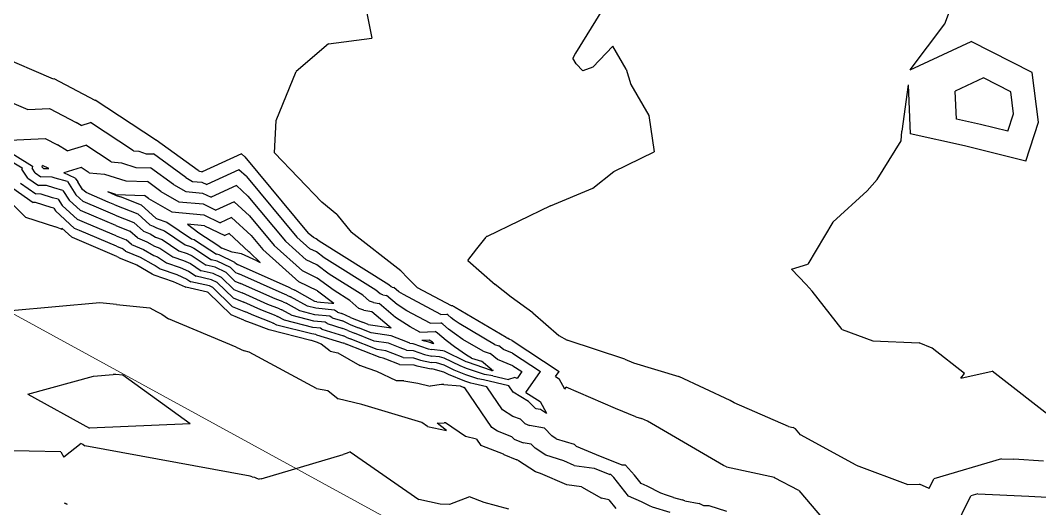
# Model space of a CAD drawing. Header units: metres. Extents: x -1120501 to 1198934, y -4928884 to 66998.
# Drawn here: x -198.9 to -55.9, y -482 to -413.4 of the extents above; entities that cross this region are included whole.
import ezdxf

# ---------------------------------------------------------------- set-up
doc = ezdxf.new("R2010")
doc.units = ezdxf.units.M
doc.layers.add('CL', color=5, linetype='Continuous')
doc.layers.add('SURF2CONTOURS', color=7, linetype='Continuous', lineweight=0)

msp = doc.modelspace()

# ---------------------------------------------------------------- linework, layer by layer
at = {"color": 7, "lineweight": 0}
msp.add_circle((-684.64, 190.5), 66807.04, dxfattribs=at)
at = {"layer": 'CL', "linetype": 'Continuous', "lineweight": 0}
msp.add_lwpolyline([(-1067.58, 367.8), (-1082.93, 319.26), (-1104.11, 221.68), (-1108.39, 149.1), (-1119.85, 75.24), (-1093.53, -4.65), (-914.22, -147.32), (-825.87, -265.54), (-744.42, -314.86), (-442.72, -367.63), (-277.08, -412.37), (-43.5, -540.29), (86.31, -636.55), (247.28, -699.7), (413.51, -706.37), (555.05, -769.61), (597.29, -868.97), (635.37, -929.41), (778.63, -1023.65), (803.38, -1108.38), (824.32, -1155.97), (872.87, -1163.59)], dxfattribs=at)
at = {"layer": 'SURF2CONTOURS', "color": 4, "linetype": 'Continuous', "lineweight": -3}
for p, q in [((-69.24, -413.94, 247), (-67.27, -408.79, 247)), ((-150.5, -411.47, 248), (-149.59, -415.93, 248)), ((-74.06, -420.38, 247), (-69.24, -413.94, 247)), ((-155.65, -416.72, 248), (-149.59, -415.93, 248)), ((-155.65, -416.72, 248), (-160.18, -420.61, 248)), ((-74.06, -420.38, 247), (-65.54, -416.4, 247)), ((-56.99, -420.77, 247), (-65.54, -416.4, 247)), ((-163.02, -427.51, 248), (-160.18, -420.61, 248)), ((-56.1, -427.75, 247), (-56.99, -420.77, 247)), ((-74.38, -422.48, 247), (-75.23, -428.98, 247)), ((-74.38, -422.48, 247), (-74.07, -429.38, 247)), ((-202.35, -424.04, 249), (-197.84, -425.96, 249)), ((-197.84, -425.96, 249), (-194.8, -425.82, 249)), ((-194.8, -425.82, 249), (-191.05, -427.8, 249)), ((-190.38, -428.22, 249), (-191.05, -427.8, 249)), ((-190.38, -428.22, 249), (-189.06, -427.8, 249)), ((-183.02, -431.76, 249), (-189.06, -427.8, 249)), ((-163.22, -432.06, 248), (-163.02, -427.51, 248)), ((-57.87, -433.23, 247), (-56.1, -427.75, 247)), ((-75.35, -430.36, 247), (-75.23, -428.98, 247)), ((-66.47, -431.07, 247), (-74.07, -429.38, 247)), ((-78.71, -435.79, 247), (-75.35, -430.36, 247)), ((-57.87, -433.23, 247), (-66.47, -431.07, 247)), ((-201.56, -432.36, 249), (-198.63, -434.16, 249)), ((-183.02, -431.76, 249), (-182.29, -431.83, 249)), ((-182.29, -431.83, 249), (-181.26, -432.16, 249)), ((-181.26, -432.16, 249), (-180.23, -432.19, 249)), ((-175.69, -435.5, 249), (-180.23, -432.19, 249)), ((-163.22, -432.06, 248), (-156.58, -438.95, 248)), ((-198.63, -434.16, 249), (-198.66, -434.35, 249)), ((-197.84, -435.58, 249), (-198.66, -434.35, 249)), ((-195.81, -434.06, 250), (-195.78, -433.84, 250)), ((-195.75, -434.15, 250), (-195.81, -434.06, 250)), ((-194.87, -434.24, 250), (-195.78, -433.84, 250)), ((-195.75, -434.15, 250), (-195.65, -434.22, 250)), ((-195.65, -434.22, 250), (-194.87, -434.24, 250)), ((-190.35, -434.09, 250), (-192.79, -434.86, 250)), ((-189.23, -434.83, 250), (-190.35, -434.09, 250)), ((-168.22, -434.41, 249), (-172.75, -436.5, 249)), ((-167.18, -435.36, 249), (-168.22, -434.41, 249)), ((-197.84, -435.58, 249), (-196.36, -436.62, 249)), ((-191.2, -435.62, 250), (-192.79, -434.86, 250)), ((-191.2, -435.62, 250), (-190.83, -436.1, 250)), ((-189.23, -434.83, 250), (-187.09, -435.03, 250)), ((-187.09, -435.03, 250), (-184.07, -435.99, 250)), ((-184.07, -435.99, 250), (-181.06, -436.08, 250)), ((-175.69, -435.5, 249), (-174.74, -436.05, 249)), ((-167.18, -435.36, 249), (-160.1, -443.88, 249)), ((-78.71, -435.79, 247), (-80.11, -437.4, 247)), ((-199.93, -437.02, 248), (-197.08, -439.02, 248)), ((-195.22, -436.64, 249), (-196.36, -436.62, 249)), ((-194.18, -436.97, 249), (-195.22, -436.64, 249)), ((-192.93, -437.31, 249), (-194.18, -436.97, 249)), ((-192.93, -437.31, 249), (-192.05, -438.69, 249)), ((-190.15, -437.18, 250), (-190.83, -436.1, 250)), ((-189.65, -437.63, 250), (-190.15, -437.18, 250)), ((-179.16, -437.47, 250), (-181.06, -436.08, 250)), ((-174.74, -436.05, 249), (-173.42, -436.17, 249)), ((-173.42, -436.17, 249), (-172.75, -436.5, 249)), ((-80.11, -437.4, 247), (-84.92, -441.76, 247)), ((-190.46, -440.14, 249), (-192.05, -438.69, 249)), ((-186.56, -438.95, 250), (-189.65, -437.63, 250)), ((-179.16, -437.47, 250), (-176.67, -438.91, 250)), ((-196.76, -439.03, 248), (-197.08, -439.02, 248)), ((-194.56, -439.71, 248), (-196.76, -439.03, 248)), ((-194.2, -439.81, 248), (-194.56, -439.71, 248)), ((-194.2, -439.81, 248), (-193.95, -440.21, 248)), ((-191.28, -442.65, 248), (-193.95, -440.21, 248)), ((-188.57, -440.95, 249), (-190.46, -440.14, 249)), ((-185.63, -439.34, 250), (-186.56, -438.95, 250)), ((-185.63, -439.34, 250), (-182.43, -440.62, 250)), ((-176.67, -438.91, 250), (-173.23, -439.22, 250)), ((-173.23, -439.22, 250), (-171.47, -440.08, 250)), ((-168.91, -438.9, 250), (-171.47, -440.08, 250)), ((-166.74, -440.9, 250), (-168.91, -438.9, 250)), ((-154.49, -440.72, 248), (-156.58, -438.95, 248)), ((-185.51, -442.24, 249), (-188.57, -440.95, 249)), ((-180.74, -442.13, 250), (-182.43, -440.62, 250)), ((-166.74, -440.9, 250), (-163.29, -445.04, 250)), ((-154.49, -440.72, 248), (-152.48, -443.16, 248)), ((-190.58, -442.95, 248), (-191.28, -442.65, 248)), ((-185.4, -445.14, 248), (-190.58, -442.95, 248)), ((-185.51, -442.24, 249), (-183.51, -443.04, 249)), ((-182.45, -443.99, 249), (-183.51, -443.04, 249)), ((-180.74, -442.13, 250), (-180.24, -442.33, 250)), ((-180.24, -442.33, 250), (-179.81, -442.58, 250)), ((-179.81, -442.58, 250), (-178.67, -442.98, 250)), ((-178.67, -442.98, 250), (-175.76, -444.96, 250)), ((-173.04, -442.27, 251), (-175.43, -442.05, 251)), ((-175.43, -442.05, 251), (-173.86, -443.26, 251)), ((-173.04, -442.27, 251), (-170.2, -443.65, 251)), ((-145.53, -448.62, 248), (-152.48, -443.16, 248)), ((-84.92, -441.76, 247), (-88.43, -447.69, 247)), ((-182.45, -443.99, 249), (-181.16, -444.52, 249)), ((-181.16, -444.52, 249), (-180.05, -445.16, 249)), ((-173.86, -443.26, 251), (-171.2, -445.03, 251)), ((-169.61, -443.38, 251), (-170.2, -443.65, 251)), ((-169.61, -443.38, 251), (-166.83, -445.93, 251)), ((-158.29, -445.5, 249), (-160.1, -443.88, 249)), ((-185.4, -445.14, 248), (-184.59, -445.47, 248)), ((-184.16, -445.85, 248), (-184.59, -445.47, 248)), ((-184.16, -445.85, 248), (-182.08, -446.7, 248)), ((-180.05, -445.16, 249), (-179.33, -445.41, 249)), ((-179.33, -445.41, 249), (-177.52, -446.64, 249)), ((-175.76, -444.96, 250), (-175.02, -445.21, 250)), ((-175.02, -445.21, 250), (-174.56, -445.42, 250)), ((-174.56, -445.42, 250), (-172.1, -447.05, 250)), ((-171.2, -445.03, 251), (-170.61, -445.45, 251)), ((-169.16, -445.97, 251), (-170.61, -445.45, 251)), ((-167.88, -446.24, 251), (-169.16, -445.97, 251)), ((-166.7, -446.06, 251), (-166.83, -445.93, 251)), ((-159.32, -448.6, 250), (-163.29, -445.04, 250)), ((-157.34, -445.96, 249), (-158.29, -445.5, 249)), ((-156.26, -446.77, 249), (-157.34, -445.96, 249)), ((-182.08, -446.7, 248), (-180.28, -447.74, 248)), ((-177.52, -446.64, 249), (-175.99, -447.16, 249)), ((-175.99, -447.16, 249), (-175.04, -447.59, 249)), ((-171.27, -447.24, 250), (-172.1, -447.05, 250)), ((-169.42, -448.15, 250), (-171.27, -447.24, 250)), ((-165.7, -447.21, 251), (-167.88, -446.24, 251)), ((-165.23, -447.44, 251), (-166.7, -446.06, 251)), ((-165.7, -447.21, 251), (-165.23, -447.44, 251)), ((-149.02, -451.32, 249), (-156.26, -446.77, 249)), ((-180.28, -447.74, 248), (-180, -447.84, 248)), ((-180, -447.84, 248), (-179.28, -448.33, 248)), ((-179.28, -448.33, 248), (-176.96, -449.11, 248)), ((-175.04, -447.59, 249), (-173.53, -448.6, 249)), ((-171.82, -448.99, 249), (-173.53, -448.6, 249)), ((-169.42, -448.15, 250), (-168.7, -448.85, 250)), ((-168.7, -448.85, 250), (-168.22, -449.04, 250)), ((-157.24, -449.62, 250), (-159.32, -448.6, 250)), ((-144.54, -449.66, 248), (-145.53, -448.62, 248)), ((-90.74, -448.4, 247), (-88.43, -447.69, 247)), ((-90.74, -448.4, 247), (-88.69, -450.53, 247)), ((-176.96, -449.11, 248), (-175.53, -449.77, 248)), ((-175.53, -449.77, 248), (-174.96, -450.15, 248)), ((-172.36, -450.74, 248), (-174.96, -450.15, 248)), ((-170.66, -449.56, 249), (-171.82, -448.99, 249)), ((-170.66, -449.56, 249), (-168.94, -451.23, 249)), ((-162.16, -451.75, 250), (-168.22, -449.04, 250)), ((-154.88, -451.39, 250), (-157.24, -449.62, 250)), ((-144.54, -449.66, 248), (-143.25, -450.95, 248)), ((-171.91, -450.97, 248), (-172.36, -450.74, 248)), ((-171.91, -450.97, 248), (-169.18, -453.62, 248)), ((-168.94, -451.23, 249), (-167.77, -451.7, 249)), ((-164.16, -453.32, 249), (-167.77, -451.7, 249)), ((-152.69, -452.76, 250), (-154.88, -451.39, 250)), ((-148.41, -451.86, 249), (-149.02, -451.32, 249)), ((-143.25, -450.95, 248), (-138.44, -453.5, 248)), ((-87.85, -451.48, 247), (-88.69, -450.53, 247)), ((-83.61, -456.86, 247), (-87.85, -451.48, 247)), ((-187.72, -453.11, 247), (-200.19, -454.24, 247)), ((-185.4, -453.33, 247), (-187.72, -453.11, 247)), ((-161.5, -452.01, 250), (-162.16, -451.75, 250)), ((-161.5, -452.01, 250), (-160.98, -452.24, 250)), ((-158.63, -453.56, 250), (-160.98, -452.24, 250)), ((-151.43, -453.88, 250), (-152.69, -452.76, 250)), ((-148.06, -451.99, 249), (-148.41, -451.86, 249)), ((-148.06, -451.99, 249), (-147.53, -452.08, 249)), ((-146.03, -453.35, 249), (-147.53, -452.08, 249)), ((-185.4, -453.33, 247), (-180.74, -453.81, 247)), ((-180.74, -453.81, 247), (-179.79, -454.34, 247)), ((-179.79, -454.34, 247), (-179.04, -454.72, 247)), ((-169.18, -453.62, 248), (-167.32, -454.36, 248)), ((-166.15, -454.89, 248), (-167.32, -454.36, 248)), ((-162.52, -453.95, 249), (-164.16, -453.32, 249)), ((-162.52, -453.95, 249), (-162.2, -454.09, 249)), ((-160.78, -454.89, 249), (-162.2, -454.09, 249)), ((-157.43, -453.87, 250), (-158.63, -453.56, 250)), ((-154.84, -454.12, 250), (-157.43, -453.87, 250)), ((-154.41, -454.41, 250), (-154.84, -454.12, 250)), ((-154.41, -454.41, 250), (-153.78, -454.61, 250)), ((-150.69, -454.14, 250), (-151.43, -453.88, 250)), ((-150.69, -454.14, 250), (-149.6, -454.33, 250)), ((-149.6, -454.33, 250), (-147.16, -456.4, 250)), ((-144.7, -454.22, 249), (-146.03, -453.35, 249)), ((-141.39, -455.98, 249), (-144.7, -454.22, 249)), ((-138.44, -453.5, 248), (-138.26, -453.5, 248)), ((-138.23, -453.52, 248), (-138.26, -453.5, 248)), ((-138.13, -453.6, 248), (-138.23, -453.52, 248)), ((-138.03, -453.68, 248), (-138.13, -453.6, 248)), ((-137.89, -453.78, 248), (-138.03, -453.68, 248)), ((-130.75, -457.99, 248), (-137.89, -453.78, 248)), ((-179.04, -454.72, 247), (-178.09, -455.34, 247)), ((-168.62, -459.34, 247), (-178.09, -455.34, 247)), ((-163.53, -455.9, 248), (-166.15, -454.89, 248)), ((-163.53, -455.9, 248), (-163.42, -455.95, 248)), ((-162.93, -456.23, 248), (-163.42, -455.95, 248)), ((-157.71, -455.67, 249), (-160.78, -454.89, 249)), ((-156.13, -455.83, 249), (-157.71, -455.67, 249)), ((-155.87, -456.01, 249), (-156.13, -455.83, 249)), ((-155.87, -456.01, 249), (-153.64, -456.7, 249)), ((-152.56, -455.16, 250), (-153.78, -454.61, 250)), ((-152.56, -455.16, 250), (-150.88, -455.83, 250)), ((-150.09, -456.15, 250), (-150.88, -455.83, 250)), ((-141.39, -455.98, 249), (-139.9, -455.91, 249)), ((-139.65, -456.09, 249), (-139.9, -455.91, 249)), ((-158, -457.48, 248), (-162.93, -456.23, 248)), ((-152.97, -457, 249), (-153.64, -456.7, 249)), ((-152.97, -457, 249), (-152.04, -457.37, 249)), ((-149.27, -458.48, 249), (-152.04, -457.37, 249)), ((-150.09, -456.15, 250), (-146.88, -456.64, 250)), ((-147.16, -456.4, 250), (-146.88, -456.64, 250)), ((-138.82, -456.8, 249), (-139.65, -456.09, 249)), ((-138.01, -457.41, 249), (-138.82, -456.8, 249)), ((-136.83, -458.24, 249), (-138.01, -457.41, 249)), ((-83.61, -456.86, 247), (-79.32, -458.44, 247)), ((-157.42, -457.53, 248), (-158, -457.48, 248)), ((-157.33, -457.6, 248), (-157.42, -457.53, 248)), ((-157.33, -457.6, 248), (-153.51, -458.78, 248)), ((-153.38, -458.84, 248), (-153.51, -458.78, 248)), ((-153.38, -458.84, 248), (-153.2, -458.91, 248)), ((-147.26, -458.78, 249), (-149.27, -458.48, 249)), ((-145.61, -459.44, 249), (-147.26, -458.78, 249)), ((-141.53, -458.33, 250), (-142.58, -458.38, 250)), ((-141.6, -458.62, 250), (-142.58, -458.38, 250)), ((-141.15, -458.78, 250), (-141.6, -458.62, 250)), ((-141.08, -458.65, 250), (-141.53, -458.33, 250)), ((-141.15, -458.78, 250), (-141.12, -458.79, 250)), ((-141.12, -458.79, 250), (-140.89, -458.81, 250)), ((-141.08, -458.65, 250), (-140.89, -458.81, 250)), ((-133.99, -459.91, 249), (-136.83, -458.24, 249)), ((-130.75, -457.99, 248), (-130.55, -458.05, 248)), ((-130.34, -458.22, 248), (-130.55, -458.05, 248)), ((-129.91, -458.4, 248), (-130.34, -458.22, 248)), ((-129.91, -458.4, 248), (-123.31, -462.73, 248)), ((-79.32, -458.44, 247), (-72.81, -458.7, 247)), ((-70.98, -459.49, 247), (-72.81, -458.7, 247)), ((-168.62, -459.34, 247), (-167.51, -459.83, 247)), ((-166.81, -460.02, 247), (-167.51, -459.83, 247)), ((-157.33, -465.12, 247), (-166.81, -460.02, 247)), ((-148.44, -460.8, 248), (-153.2, -458.91, 248)), ((-144.72, -459.77, 249), (-145.61, -459.44, 249)), ((-144.72, -459.77, 249), (-143.8, -459.81, 249)), ((-143.8, -459.81, 249), (-142.22, -460.38, 249)), ((-133.99, -459.91, 249), (-133, -460.23, 249)), ((-131.94, -461.07, 249), (-133, -460.23, 249)), ((-66.47, -463.04, 247), (-70.98, -459.49, 247)), ((-147.99, -460.87, 248), (-148.44, -460.8, 248)), ((-147.63, -461.02, 248), (-147.99, -460.87, 248)), ((-145.69, -461.75, 248), (-147.63, -461.02, 248)), ((-142.22, -460.38, 249), (-141.19, -460.58, 249)), ((-140.08, -460.69, 249), (-141.19, -460.58, 249)), ((-139.42, -460.89, 249), (-140.08, -460.69, 249)), ((-137.2, -461.97, 249), (-139.42, -460.89, 249)), ((-129.79, -461.96, 249), (-131.94, -461.07, 249)), ((-145.69, -461.75, 248), (-143.69, -461.83, 248)), ((-143.69, -461.83, 248), (-143.3, -461.97, 248)), ((-143.3, -461.97, 248), (-141.26, -462.37, 248)), ((-140.99, -462.4, 248), (-141.26, -462.37, 248)), ((-139.49, -462.86, 248), (-140.99, -462.4, 248)), ((-138.83, -463.18, 248), (-139.49, -462.86, 248)), ((-136.29, -462.34, 249), (-137.2, -461.97, 249)), ((-133.78, -463.19, 249), (-136.29, -462.34, 249)), ((-129.79, -461.96, 249), (-128.54, -462.77, 249)), ((-128.54, -462.77, 249), (-129.22, -463.74, 249)), ((-123.81, -463.45, 248), (-123.31, -462.73, 248)), ((-66.97, -463.7, 247), (-62.6, -462.7, 247)), ((-66.97, -463.7, 247), (-66.47, -463.04, 247)), ((-53.52, -469.78, 247), (-62.6, -462.7, 247)), ((-136.54, -464.11, 248), (-138.83, -463.18, 248)), ((-135.68, -464.4, 248), (-136.54, -464.11, 248)), ((-135.28, -464.46, 248), (-135.68, -464.4, 248)), ((-133.46, -464.88, 248), (-135.28, -464.46, 248)), ((-132.6, -463.38, 249), (-133.78, -463.19, 249)), ((-132.6, -463.38, 249), (-130.44, -463.88, 249)), ((-129.53, -463.6, 249), (-130.44, -463.88, 249)), ((-129.22, -463.74, 249), (-129.53, -463.6, 249)), ((-123.81, -463.45, 248), (-123.32, -463.76, 248)), ((-122.54, -465.24, 248), (-123.32, -463.76, 248)), ((-157.33, -465.12, 247), (-155.78, -465.4, 247)), ((-155.78, -465.4, 247), (-154.31, -466.57, 247)), ((-131.27, -468.13, 248), (-133.46, -464.88, 248)), ((-122.54, -465.24, 248), (-122.31, -464.96, 248)), ((-115.43, -467.95, 248), (-122.31, -464.96, 248)), ((-151.01, -467.4, 247), (-154.31, -466.57, 247)), ((-142.57, -469.91, 247), (-151.01, -467.4, 247)), ((-129.81, -469.05, 248), (-131.27, -468.13, 248)), ((-112.54, -469.11, 248), (-115.43, -467.95, 248)), ((-141.78, -470.46, 247), (-142.57, -469.91, 247)), ((-140.44, -470.01, 247), (-139.44, -469.95, 247)), ((-139.12, -471.03, 247), (-140.44, -470.01, 247)), ((-139.27, -469.96, 247), (-139.44, -469.95, 247)), ((-136.44, -471.89, 247), (-139.27, -469.96, 247)), ((-128.75, -469.44, 248), (-129.81, -469.05, 248)), ((-128.75, -469.44, 248), (-128.15, -470.06, 248)), ((-128.15, -470.06, 248), (-127.48, -470.34, 248)), ((-112.54, -469.11, 248), (-111.78, -469.34, 248)), ((-110.92, -469.74, 248), (-111.78, -469.34, 248)), ((-100.27, -475.95, 248), (-110.92, -469.74, 248)), ((-141.78, -470.46, 247), (-139.12, -471.03, 247)), ((-125.38, -470.69, 248), (-127.48, -470.34, 248)), ((-125.38, -470.69, 248), (-124.34, -471.78, 248)), ((-134.89, -472.23, 247), (-136.44, -471.89, 247)), ((-134.89, -472.23, 247), (-134.28, -473.13, 247)), ((-134.16, -473.21, 247), (-134.28, -473.13, 247)), ((-123.72, -472.19, 248), (-124.34, -471.78, 248)), ((-123.72, -472.19, 248), (-121.23, -472.97, 248)), ((-121.23, -472.97, 248), (-120.9, -473.3, 248)), ((-131.13, -474.35, 247), (-134.16, -473.21, 247)), ((-131.13, -474.35, 247), (-131.08, -474.4, 247)), ((-131.08, -474.4, 247), (-129.27, -475.17, 247)), ((-118.1, -474.44, 248), (-120.9, -473.3, 248)), ((-114.48, -475.92, 248), (-118.1, -474.44, 248)), ((-129.11, -475.19, 247), (-129.27, -475.17, 247)), ((-129.11, -475.19, 247), (-129.03, -475.28, 247)), ((-126.64, -476.86, 247), (-129.03, -475.28, 247)), ((-114.03, -475.9, 248), (-114.48, -475.92, 248)), ((-114.03, -475.9, 248), (-112.73, -477.3, 248)), ((-99.85, -476.13, 248), (-100.27, -475.95, 248)), ((-125.91, -477.09, 247), (-126.64, -476.86, 247)), ((-122.25, -478.66, 247), (-125.91, -477.09, 247)), ((-111.8, -478.46, 248), (-112.73, -477.3, 248)), ((-99.85, -476.13, 248), (-93.12, -477.59, 248)), ((-120.2, -478.93, 247), (-122.25, -478.66, 247)), ((-110.98, -478.84, 248), (-111.8, -478.46, 248)), ((-109.07, -479.82, 248), (-110.98, -478.84, 248)), ((-93.09, -477.69, 248), (-93.12, -477.59, 248)), ((-89.69, -479.46, 248), (-93.09, -477.69, 248)), ((-120.2, -478.93, 247), (-117.39, -480.52, 247)), ((-108.26, -480.12, 248), (-109.07, -479.82, 248)), ((-107.28, -480.42, 248), (-108.26, -480.12, 248)), ((-89.69, -479.46, 248), (-86.24, -483.54, 248)), ((-69.79, -488.75, 248), (-65.57, -480.2, 248)), ((-64.61, -479.91, 248), (-65.57, -480.2, 248)), ((-64.61, -479.91, 248), (-57.42, -480.24, 248)), ((-57.42, -480.24, 248), (-54.88, -480.4, 248)), ((-192.7, -481.28, 246), (-192.65, -481.24, 246)), ((-192.7, -481.28, 246), (-192.68, -481.28, 246)), ((-192.67, -481.3, 246), (-192.68, -481.28, 246)), ((-192.29, -481.42, 246), (-192.67, -481.3, 246)), ((-192.29, -481.42, 246), (-192.65, -481.24, 246)), ((-116.33, -480.79, 247), (-117.39, -480.52, 247)), ((-116.33, -480.79, 247), (-115.36, -482.01, 247)), ((-107.28, -480.42, 248), (-106.08, -480.77, 248)), ((-105.67, -480.9, 248), (-106.08, -480.77, 248)), ((-105.67, -480.9, 248), (-103.67, -481.29, 248)), ((-103.03, -481.59, 248), (-103.67, -481.29, 248)), ((-102.29, -481.6, 248), (-103.03, -481.59, 248)), ((-99.82, -482.4, 248), (-102.29, -481.6, 248))]:
    msp.add_line(p, q, dxfattribs=at)
at = {"layer": 'SURF2CONTOURS', "color": 2, "linetype": 'Continuous', "lineweight": -3}
for p, q in [((-117.24, -411.91, 247.5), (-121, -418.06, 247.5)), ((-115.8, -417.05, 247.5), (-118.58, -419.99, 247.5)), ((-113.93, -420.31, 247.5), (-115.8, -417.05, 247.5)), ((-202.78, -418.02, 248.5), (-194.3, -421.63, 248.5)), ((-121, -418.06, 247.5), (-121.38, -418.76, 247.5)), ((-120.93, -419.54, 247.5), (-121.38, -418.76, 247.5)), ((-120, -420.55, 247.5), (-120.93, -419.54, 247.5)), ((-118.58, -419.99, 247.5), (-120, -420.55, 247.5)), ((-194.3, -421.63, 248.5), (-194.2, -421.62, 248.5)), ((-194.2, -421.62, 248.5), (-188.45, -424.66, 248.5)), ((-113.93, -420.31, 247.5), (-113.27, -422.43, 247.5)), ((-63.79, -421.52, 247.5), (-67.76, -423.38, 247.5)), ((-59.98, -423.47, 247.5), (-63.79, -421.52, 247.5)), ((-113.27, -422.43, 247.5), (-110.74, -426.8, 247.5)), ((-67.59, -427.31, 247.5), (-67.76, -423.38, 247.5)), ((-59.58, -426.58, 247.5), (-59.98, -423.47, 247.5)), ((-188.44, -424.66, 248.5), (-188.45, -424.66, 248.5)), ((-188.44, -424.66, 248.5), (-188.41, -424.66, 248.5)), ((-179.92, -430.23, 248.5), (-188.41, -424.66, 248.5)), ((-110.74, -426.8, 247.5), (-109.99, -431.91, 247.5)), ((-64.2, -428.06, 247.5), (-67.59, -427.31, 247.5)), ((-60.37, -429.02, 247.5), (-59.58, -426.58, 247.5)), ((-60.37, -429.02, 247.5), (-64.2, -428.06, 247.5)), ((-201.38, -430.3, 249.5), (-195.41, -430.01, 249.5)), ((-195.41, -430.01, 249.5), (-193.66, -430.94, 249.5)), ((-179.92, -430.23, 248.5), (-179.89, -430.23, 248.5)), ((-179.89, -430.23, 248.5), (-179.85, -430.24, 248.5)), ((-179.85, -430.24, 248.5), (-179.82, -430.25, 248.5)), ((-173.96, -434.52, 248.5), (-179.82, -430.25, 248.5)), ((-201.82, -431.05, 249.5), (-197.19, -433.9, 249.5)), ((-192.33, -431.77, 249.5), (-193.66, -430.94, 249.5)), ((-192.33, -431.77, 249.5), (-189.7, -430.95, 249.5)), ((-186.13, -433.3, 249.5), (-189.7, -430.95, 249.5)), ((-167.87, -432.17, 248.5), (-173.39, -434.71, 248.5)), ((-167.41, -432.6, 248.5), (-167.87, -432.17, 248.5)), ((-167.41, -432.6, 248.5), (-158.5, -443.3, 248.5)), ((-115.63, -434.67, 247.5), (-109.99, -431.91, 247.5)), ((-197.19, -433.9, 249.5), (-197.24, -434.21, 249.5)), ((-196.8, -434.87, 249.5), (-197.24, -434.21, 249.5)), ((-186.13, -433.3, 249.5), (-184.69, -433.43, 249.5)), ((-184.69, -433.43, 249.5), (-182.67, -434.08, 249.5)), ((-182.67, -434.08, 249.5), (-180.64, -434.14, 249.5)), ((-177.42, -436.49, 249.5), (-180.64, -434.14, 249.5)), ((-173.96, -434.52, 248.5), (-173.77, -434.63, 248.5)), ((-196.8, -434.87, 249.5), (-196, -435.42, 249.5)), ((-194.44, -435.45, 249.5), (-196, -435.42, 249.5)), ((-193.99, -435.59, 249.5), (-194.44, -435.45, 249.5)), ((-192.29, -436.06, 249.5), (-193.99, -435.59, 249.5)), ((-173.77, -434.63, 248.5), (-173.52, -434.65, 248.5)), ((-173.52, -434.65, 248.5), (-173.39, -434.71, 248.5)), ((-118.59, -437.01, 247.5), (-115.63, -434.67, 247.5)), ((-198.18, -441.09, 247.5), (-202.46, -436.73, 247.5)), ((-198.88, -436.3, 248.5), (-196.72, -437.82, 248.5)), ((-192.29, -436.06, 249.5), (-191.1, -437.94, 249.5)), ((-177.42, -436.49, 249.5), (-175.7, -437.48, 249.5)), ((-168.56, -436.65, 249.5), (-172.11, -438.29, 249.5)), ((-166.96, -438.13, 249.5), (-168.56, -436.65, 249.5)), ((-124.55, -439.48, 247.5), (-118.59, -437.01, 247.5)), ((-195.99, -437.83, 248.5), (-196.72, -437.82, 248.5)), ((-194.37, -438.34, 248.5), (-195.99, -437.83, 248.5)), ((-193.56, -438.56, 248.5), (-194.37, -438.34, 248.5)), ((-193.56, -438.56, 248.5), (-193, -439.45, 248.5)), ((-190.06, -438.89, 249.5), (-191.1, -437.94, 249.5)), ((-185.57, -438, 250.5), (-186.62, -437.54, 250.5)), ((-185.48, -437.91, 250.5), (-186.62, -437.54, 250.5)), ((-185.57, -438, 250.5), (-184.84, -438.23, 250.5)), ((-185.48, -437.91, 250.5), (-181.47, -438.03, 250.5)), ((-181.89, -439.41, 250.5), (-184.84, -438.23, 250.5)), ((-180.89, -438.45, 250.5), (-181.47, -438.03, 250.5)), ((-180.89, -438.45, 250.5), (-177.63, -440.34, 250.5)), ((-175.7, -437.48, 249.5), (-173.33, -437.7, 249.5)), ((-173.33, -437.7, 249.5), (-172.11, -438.29, 249.5)), ((-166.96, -438.13, 249.5), (-161.7, -444.46, 249.5)), ((-190.87, -441.4, 248.5), (-193, -439.45, 248.5)), ((-187.57, -439.95, 249.5), (-190.06, -438.89, 249.5)), ((-185.57, -440.79, 249.5), (-187.57, -439.95, 249.5)), ((-179.89, -441.2, 250.5), (-181.89, -439.41, 250.5)), ((-124.55, -439.48, 247.5), (-133.41, -443.79, 247.5)), ((-198.18, -441.09, 247.5), (-193.98, -442.44, 247.5)), ((-189.58, -441.95, 248.5), (-190.87, -441.4, 248.5)), ((-185.57, -440.79, 249.5), (-182.97, -441.83, 249.5)), ((-179.89, -441.2, 250.5), (-179.78, -441.24, 250.5)), ((-179.78, -441.24, 250.5), (-179.7, -441.29, 250.5)), ((-179.7, -441.29, 250.5), (-178.34, -441.77, 250.5)), ((-177.63, -440.34, 250.5), (-173.14, -440.74, 250.5)), ((-173.14, -440.74, 250.5), (-170.84, -441.86, 250.5)), ((-169.26, -441.14, 250.5), (-170.84, -441.86, 250.5)), ((-166.52, -443.66, 250.5), (-169.26, -441.14, 250.5)), ((-193.02, -442.79, 247.5), (-193.98, -442.44, 247.5)), ((-193.07, -442.63, 247.5), (-191.68, -443.9, 247.5)), ((-193.07, -442.63, 247.5), (-193.02, -442.79, 247.5)), ((-185.46, -443.69, 248.5), (-189.58, -441.95, 248.5)), ((-181.6, -443.06, 249.5), (-182.97, -441.83, 249.5)), ((-181.6, -443.06, 249.5), (-180.7, -443.43, 249.5)), ((-178.34, -441.77, 250.5), (-174.88, -444.11, 250.5)), ((-191.59, -443.95, 247.5), (-191.68, -443.9, 247.5)), ((-185.35, -446.59, 247.5), (-191.59, -443.95, 247.5)), ((-185.46, -443.69, 248.5), (-184.05, -444.26, 248.5)), ((-183.3, -444.92, 248.5), (-184.05, -444.26, 248.5)), ((-180.7, -443.43, 249.5), (-179.93, -443.87, 249.5)), ((-179.93, -443.87, 249.5), (-179, -444.2, 249.5)), ((-179, -444.2, 249.5), (-176.64, -445.8, 249.5)), ((-174.88, -444.11, 250.5), (-174.53, -444.23, 250.5)), ((-174.53, -444.23, 250.5), (-174.32, -444.33, 250.5)), ((-174.32, -444.33, 250.5), (-171.39, -446.27, 250.5)), ((-166.52, -443.66, 250.5), (-164.89, -445.62, 250.5)), ((-158.81, -447.05, 249.5), (-161.7, -444.46, 249.5)), ((-157.77, -443.95, 248.5), (-158.5, -443.3, 248.5)), ((-157.39, -444.14, 248.5), (-157.77, -443.95, 248.5)), ((-156.96, -444.46, 248.5), (-157.39, -444.14, 248.5)), ((-147.19, -450.6, 248.5), (-156.96, -444.46, 248.5)), ((-134.85, -445.52, 247.5), (-133.57, -443.87, 247.5)), ((-133.51, -443.81, 247.5), (-133.57, -443.87, 247.5)), ((-133.41, -443.79, 247.5), (-133.51, -443.81, 247.5)), ((-183.3, -444.92, 248.5), (-181.62, -445.61, 248.5)), ((-181.62, -445.61, 248.5), (-180.16, -446.45, 248.5)), ((-176.64, -445.8, 249.5), (-175.5, -446.18, 249.5)), ((-159.84, -450.16, 250.5), (-164.89, -445.62, 250.5)), ((-136.14, -447.17, 247.5), (-134.85, -445.52, 247.5)), ((-185.35, -446.59, 247.5), (-185.13, -446.68, 247.5)), ((-185.01, -446.78, 247.5), (-185.13, -446.68, 247.5)), ((-185.01, -446.78, 247.5), (-182.54, -447.79, 247.5)), ((-180.16, -446.45, 248.5), (-179.67, -446.63, 248.5)), ((-179.67, -446.63, 248.5), (-178.4, -447.49, 248.5)), ((-175.5, -446.18, 249.5), (-174.8, -446.51, 249.5)), ((-174.8, -446.51, 249.5), (-172.82, -447.82, 249.5)), ((-170.99, -446.36, 250.5), (-171.39, -446.27, 250.5)), ((-168.8, -447.45, 250.5), (-170.99, -446.36, 250.5)), ((-168.8, -447.45, 250.5), (-168.58, -447.65, 250.5)), ((-157.29, -447.79, 249.5), (-158.81, -447.05, 249.5)), ((-136.14, -447.17, 247.5), (-132.28, -450.52, 247.5)), ((-182.54, -447.79, 247.5), (-180.4, -449.03, 247.5)), ((-178.4, -447.49, 248.5), (-176.47, -448.13, 248.5)), ((-176.47, -448.13, 248.5), (-175.29, -448.68, 248.5)), ((-175.29, -448.68, 248.5), (-174.25, -449.37, 248.5)), ((-171.54, -448.11, 249.5), (-172.82, -447.82, 249.5)), ((-170.04, -448.86, 249.5), (-171.54, -448.11, 249.5)), ((-170.04, -448.86, 249.5), (-168.82, -450.04, 249.5)), ((-168.58, -447.65, 250.5), (-168.44, -447.71, 250.5)), ((-161.17, -450.97, 250.5), (-168.44, -447.71, 250.5)), ((-155.57, -449.08, 249.5), (-157.29, -447.79, 249.5)), ((-180.4, -449.03, 247.5), (-180.33, -449.06, 247.5)), ((-180.33, -449.06, 247.5), (-180.16, -449.17, 247.5)), ((-180.16, -449.17, 247.5), (-177.44, -450.09, 247.5)), ((-177.44, -450.09, 247.5), (-175.77, -450.86, 247.5)), ((-172.09, -449.87, 248.5), (-174.25, -449.37, 248.5)), ((-171.29, -450.26, 248.5), (-172.09, -449.87, 248.5)), ((-171.29, -450.26, 248.5), (-169.06, -452.42, 248.5)), ((-168.82, -450.04, 249.5), (-167.99, -450.37, 249.5)), ((-157.19, -451.44, 250.5), (-159.84, -450.16, 250.5)), ((-150.86, -452.04, 249.5), (-155.57, -449.08, 249.5)), ((-175.77, -450.86, 247.5), (-175.68, -450.92, 247.5)), ((-172.64, -451.62, 247.5), (-175.68, -450.92, 247.5)), ((-172.53, -451.67, 247.5), (-172.64, -451.62, 247.5)), ((-172.53, -451.67, 247.5), (-169.3, -454.81, 247.5)), ((-163.16, -452.54, 249.5), (-167.99, -450.37, 249.5)), ((-160.99, -451.04, 250.5), (-161.17, -450.97, 250.5)), ((-160.99, -451.04, 250.5), (-160.37, -451.31, 250.5)), ((-157.56, -452.9, 250.5), (-160.37, -451.31, 250.5)), ((-157.19, -451.44, 250.5), (-154.93, -453.13, 250.5)), ((-146.9, -450.85, 248.5), (-147.19, -450.6, 248.5)), ((-146.74, -450.91, 248.5), (-146.9, -450.85, 248.5)), ((-146.74, -450.91, 248.5), (-146.49, -450.95, 248.5)), ((-145.79, -451.55, 248.5), (-146.49, -450.95, 248.5)), ((-145.17, -451.95, 248.5), (-145.79, -451.55, 248.5)), ((-130.05, -452.33, 247.5), (-132.28, -450.52, 247.5)), ((-169.06, -452.42, 248.5), (-167.55, -453.03, 248.5)), ((-165.15, -454.11, 248.5), (-167.55, -453.03, 248.5)), ((-162.01, -452.98, 249.5), (-163.16, -452.54, 249.5)), ((-162.01, -452.98, 249.5), (-161.59, -453.17, 249.5)), ((-159.71, -454.23, 249.5), (-161.59, -453.17, 249.5)), ((-157.29, -452.96, 250.5), (-157.56, -452.9, 250.5)), ((-157.29, -452.96, 250.5), (-155.21, -453.16, 250.5)), ((-155.21, -453.16, 250.5), (-154.93, -453.13, 250.5)), ((-149.92, -452.87, 249.5), (-150.86, -452.04, 249.5)), ((-149.37, -453.07, 249.5), (-149.92, -452.87, 249.5)), ((-149.37, -453.07, 249.5), (-148.56, -453.21, 249.5)), ((-139.92, -454.74, 248.5), (-145.17, -451.95, 248.5)), ((-126.99, -454.51, 247.5), (-130.05, -452.33, 247.5)), ((-163.02, -454.93, 248.5), (-165.15, -454.11, 248.5)), ((-157.57, -454.77, 249.5), (-159.71, -454.23, 249.5)), ((-146.27, -455.15, 249.5), (-148.56, -453.21, 249.5)), ((-126.99, -454.51, 247.5), (-123.35, -457.71, 247.5)), ((-167.53, -455.52, 247.5), (-169.3, -454.81, 247.5)), ((-167.53, -455.52, 247.5), (-166.12, -456.07, 247.5)), ((-163.02, -454.93, 248.5), (-162.81, -455.02, 248.5)), ((-161.85, -455.56, 248.5), (-162.81, -455.02, 248.5)), ((-157.85, -456.58, 248.5), (-161.85, -455.56, 248.5)), ((-155.48, -454.97, 249.5), (-157.57, -454.77, 249.5)), ((-155.14, -455.21, 249.5), (-155.48, -454.97, 249.5)), ((-155.14, -455.21, 249.5), (-153.71, -455.65, 249.5)), ((-152.76, -456.08, 249.5), (-153.71, -455.65, 249.5)), ((-144.23, -456.49, 249.5), (-146.27, -455.15, 249.5)), ((-139.92, -454.74, 248.5), (-139.08, -454.7, 248.5)), ((-138.94, -454.8, 248.5), (-139.08, -454.7, 248.5)), ((-138.47, -455.2, 248.5), (-138.94, -454.8, 248.5)), ((-138.02, -455.54, 248.5), (-138.47, -455.2, 248.5)), ((-137.36, -456.01, 248.5), (-138.02, -455.54, 248.5)), ((-132.37, -458.95, 248.5), (-137.36, -456.01, 248.5)), ((-166.12, -456.07, 247.5), (-164.04, -456.87, 247.5)), ((-164, -456.89, 247.5), (-164.04, -456.87, 247.5)), ((-164.04, -456.87, 247.5), (-164.04, -456.87, 247.5)), ((-158.14, -458.38, 247.5), (-164, -456.89, 247.5)), ((-156.78, -456.68, 248.5), (-157.85, -456.58, 248.5)), ((-156.6, -456.8, 248.5), (-156.78, -456.68, 248.5)), ((-156.6, -456.8, 248.5), (-153.58, -457.74, 248.5)), ((-152.76, -456.08, 249.5), (-151.46, -456.6, 249.5)), ((-149.68, -457.31, 249.5), (-151.46, -456.6, 249.5)), ((-146.9, -457.74, 249.5), (-149.68, -457.31, 249.5)), ((-142.86, -457.22, 249.5), (-144.23, -456.49, 249.5)), ((-142.86, -457.22, 249.5), (-140.72, -457.12, 249.5)), ((-140.37, -457.37, 249.5), (-140.72, -457.12, 249.5)), ((-139.16, -458.4, 249.5), (-140.37, -457.37, 249.5)), ((-158.07, -458.39, 247.5), (-158.14, -458.38, 247.5)), ((-158.06, -458.4, 247.5), (-158.07, -458.39, 247.5)), ((-157.22, -458.66, 247.5), (-158.06, -458.4, 247.5)), ((-156.68, -458.9, 247.5), (-157.22, -458.66, 247.5)), ((-153.18, -457.92, 248.5), (-153.58, -457.74, 248.5)), ((-153.18, -457.92, 248.5), (-152.62, -458.14, 248.5)), ((-148.85, -459.64, 248.5), (-152.62, -458.14, 248.5)), ((-144.6, -458.65, 249.5), (-146.9, -457.74, 249.5)), ((-144.24, -458.79, 249.5), (-144.6, -458.65, 249.5)), ((-144.24, -458.79, 249.5), (-143.86, -458.8, 249.5)), ((-143.86, -458.8, 249.5), (-141.69, -459.58, 249.5)), ((-138, -459.27, 249.5), (-139.16, -458.4, 249.5)), ((-123.35, -457.71, 247.5), (-122.18, -458.34, 247.5)), ((-114.12, -461.03, 247.5), (-122.18, -458.34, 247.5)), ((-155.45, -459.88, 247.5), (-156.68, -458.9, 247.5)), ((-155.45, -459.88, 247.5), (-154.37, -460.15, 247.5)), ((-154.37, -460.15, 247.5), (-151.25, -461.92, 247.5)), ((-147.63, -459.83, 248.5), (-148.85, -459.64, 248.5)), ((-146.62, -460.23, 248.5), (-147.63, -459.83, 248.5)), ((-145.2, -460.76, 248.5), (-146.62, -460.23, 248.5)), ((-141.69, -459.58, 249.5), (-141.16, -459.68, 249.5)), ((-139.62, -459.83, 249.5), (-141.16, -459.68, 249.5)), ((-139.38, -459.91, 249.5), (-139.62, -459.83, 249.5)), ((-136.38, -461.37, 249.5), (-139.38, -459.91, 249.5)), ((-136.29, -460.47, 249.5), (-138, -459.27, 249.5)), ((-132.37, -458.95, 248.5), (-131.78, -459.14, 248.5)), ((-131.14, -459.65, 248.5), (-131.78, -459.14, 248.5)), ((-129.85, -460.18, 248.5), (-131.14, -459.65, 248.5)), ((-129.85, -460.18, 248.5), (-125.93, -462.75, 248.5)), ((-145.2, -460.76, 248.5), (-143.75, -460.82, 248.5)), ((-143.75, -460.82, 248.5), (-142.76, -461.17, 248.5)), ((-142.76, -461.17, 248.5), (-141.22, -461.48, 248.5)), ((-140.53, -461.54, 248.5), (-141.22, -461.48, 248.5)), ((-139.45, -461.88, 248.5), (-140.53, -461.54, 248.5)), ((-136.16, -461.46, 249.5), (-136.38, -461.37, 249.5)), ((-135.61, -460.87, 249.5), (-136.29, -460.47, 249.5)), ((-132.82, -462.59, 249.5), (-136.16, -461.46, 249.5)), ((-135.61, -460.87, 249.5), (-134.23, -461.32, 249.5)), ((-132.74, -462.5, 249.5), (-134.23, -461.32, 249.5)), ((-114.12, -461.03, 247.5), (-112.88, -461.53, 247.5)), ((-112.88, -461.53, 247.5), (-106.55, -463.47, 247.5)), ((-188.62, -463.4, 246.5), (-185.86, -463.15, 246.5)), ((-185.51, -463.18, 246.5), (-185.86, -463.15, 246.5)), ((-150.11, -462.34, 247.5), (-151.25, -461.92, 247.5)), ((-148.89, -462.74, 247.5), (-150.11, -462.34, 247.5)), ((-146.14, -464.07, 247.5), (-148.89, -462.74, 247.5)), ((-138.02, -462.58, 248.5), (-139.45, -461.88, 248.5)), ((-136.42, -463.22, 248.5), (-138.02, -462.58, 248.5)), ((-132.82, -462.59, 249.5), (-132.66, -462.61, 249.5)), ((-132.74, -462.5, 249.5), (-132.55, -462.58, 249.5)), ((-132.55, -462.58, 249.5), (-132.66, -462.61, 249.5)), ((-127.97, -465.69, 248.5), (-125.93, -462.75, 248.5)), ((-197.86, -465.91, 246.5), (-188.62, -463.4, 246.5)), ((-184.52, -463.28, 246.5), (-185.51, -463.18, 246.5)), ((-175.07, -470.1, 246.5), (-184.52, -463.28, 246.5)), ((-145.1, -464.05, 247.5), (-146.14, -464.07, 247.5)), ((-145.1, -464.05, 247.5), (-143.15, -464.37, 247.5)), ((-143.15, -464.37, 247.5), (-141.39, -464.81, 247.5)), ((-139.84, -464.58, 247.5), (-141.39, -464.81, 247.5)), ((-139.5, -464.56, 247.5), (-139.84, -464.58, 247.5)), ((-139.5, -464.56, 247.5), (-137.21, -464.77, 247.5)), ((-134.73, -463.79, 248.5), (-136.42, -463.22, 248.5)), ((-133.94, -463.92, 248.5), (-134.73, -463.79, 248.5)), ((-130.36, -464.75, 248.5), (-133.94, -463.92, 248.5)), ((-99.33, -466.84, 247.5), (-106.55, -463.47, 247.5)), ((-197.86, -465.91, 246.5), (-189.18, -470.7, 246.5)), ((-137.21, -464.77, 247.5), (-136.67, -464.99, 247.5)), ((-136.64, -465, 247.5), (-136.67, -464.99, 247.5)), ((-136.62, -465, 247.5), (-136.64, -465, 247.5)), ((-136.56, -465.02, 247.5), (-136.62, -465, 247.5)), ((-132.78, -470.63, 247.5), (-136.56, -465.02, 247.5)), ((-129.77, -465.63, 248.5), (-130.36, -464.75, 248.5)), ((-127.63, -466.96, 248.5), (-129.77, -465.63, 248.5)), ((-127.97, -465.69, 248.5), (-125.96, -466.94, 248.5)), ((-127.56, -466.99, 248.5), (-127.63, -466.96, 248.5)), ((-127.56, -466.99, 248.5), (-126.68, -467.88, 248.5)), ((-125.96, -466.94, 248.5), (-125.08, -468.62, 248.5)), ((-98.78, -467.15, 247.5), (-99.33, -466.84, 247.5)), ((-91.15, -470.46, 247.5), (-98.78, -467.15, 247.5)), ((-126.68, -467.88, 248.5), (-126.58, -467.93, 248.5)), ((-126.58, -467.93, 248.5), (-125.94, -468.03, 248.5)), ((-125.94, -468.03, 248.5), (-125.08, -468.62, 248.5)), ((-175.07, -470.1, 246.5), (-189.18, -470.7, 246.5)), ((-131.98, -471.13, 247.5), (-132.78, -470.63, 247.5)), ((-129.94, -471.9, 247.5), (-131.98, -471.13, 247.5)), ((-91.15, -470.46, 247.5), (-90.5, -470.6, 247.5)), ((-90.5, -470.61, 247.5), (-90.5, -470.6, 247.5)), ((-90.18, -470.78, 247.5), (-90.5, -470.61, 247.5)), ((-89.46, -471.62, 247.5), (-90.18, -470.78, 247.5)), ((-81.68, -475.9, 247.5), (-89.46, -471.62, 247.5)), ((-190.37, -472.85, 246.5), (-192.8, -474.77, 246.5)), ((-190.37, -472.85, 246.5), (-190.14, -472.96, 246.5)), ((-190.14, -472.96, 246.5), (-189.82, -473.17, 246.5)), ((-166.66, -477.44, 246.5), (-189.82, -473.17, 246.5)), ((-129.94, -471.9, 247.5), (-129.61, -472.23, 247.5)), ((-129.61, -472.23, 247.5), (-128.38, -472.75, 247.5)), ((-127.25, -472.94, 247.5), (-128.38, -472.75, 247.5)), ((-127.25, -472.94, 247.5), (-126.68, -473.53, 247.5)), ((-193.19, -474.03, 246.5), (-206.13, -473.73, 246.5)), ((-193.19, -474.03, 246.5), (-192.8, -474.77, 246.5)), ((-165.1, -477.8, 246.5), (-153.61, -474.42, 246.5)), ((-153.05, -474.22, 246.5), (-153.61, -474.42, 246.5)), ((-152.65, -474.04, 246.5), (-153.05, -474.22, 246.5)), ((-152.65, -474.04, 246.5), (-142.99, -480.72, 246.5)), ((-125.18, -474.52, 247.5), (-126.68, -473.53, 247.5)), ((-122.68, -475.31, 247.5), (-125.18, -474.52, 247.5)), ((-121.21, -475.94, 247.5), (-122.68, -475.31, 247.5)), ((-121.21, -475.94, 247.5), (-118.41, -476.31, 247.5)), ((-81.68, -475.9, 247.5), (-74.43, -478.6, 247.5)), ((-61.25, -475, 247.5), (-70.76, -477.81, 247.5)), ((-61.25, -475, 247.5), (-59.52, -475.08, 247.5)), ((-55.38, -475.34, 247.5), (-59.52, -475.08, 247.5)), ((-166.35, -477.52, 246.5), (-166.66, -477.44, 246.5)), ((-118.41, -476.31, 247.5), (-116.19, -477.22, 247.5)), ((-116.05, -477.21, 247.5), (-116.19, -477.22, 247.5)), ((-116.05, -477.21, 247.5), (-115.64, -477.65, 247.5)), ((-166.35, -477.52, 246.5), (-166.04, -477.61, 246.5)), ((-166.04, -477.61, 246.5), (-165.75, -477.72, 246.5)), ((-165.75, -477.72, 246.5), (-165.38, -477.89, 246.5)), ((-165.1, -477.8, 246.5), (-165.38, -477.89, 246.5)), ((-113.58, -480.24, 247.5), (-115.64, -477.65, 247.5)), ((-74.43, -478.6, 247.5), (-72.79, -478.58, 247.5)), ((-71.43, -479.16, 247.5), (-72.79, -478.58, 247.5)), ((-71.43, -479.16, 247.5), (-70.76, -477.81, 247.5)), ((-111.76, -481.07, 247.5), (-113.58, -480.24, 247.5)), ((-140.01, -481.36, 246.5), (-142.99, -480.72, 246.5)), ((-138.7, -481.44, 246.5), (-140.01, -481.36, 246.5)), ((-135.91, -480.37, 246.5), (-138.7, -481.44, 246.5)), ((-133.81, -481.15, 246.5), (-135.91, -480.37, 246.5)), ((-130.35, -482.06, 246.5), (-133.81, -481.15, 246.5)), ((-110.66, -481.63, 247.5), (-111.76, -481.07, 247.5)), ((-110.2, -481.8, 247.5), (-110.66, -481.63, 247.5)), ((-107.73, -482.56, 247.5), (-110.2, -481.8, 247.5))]:
    msp.add_line(p, q, dxfattribs=at)

doc.saveas('drawing.dxf')
